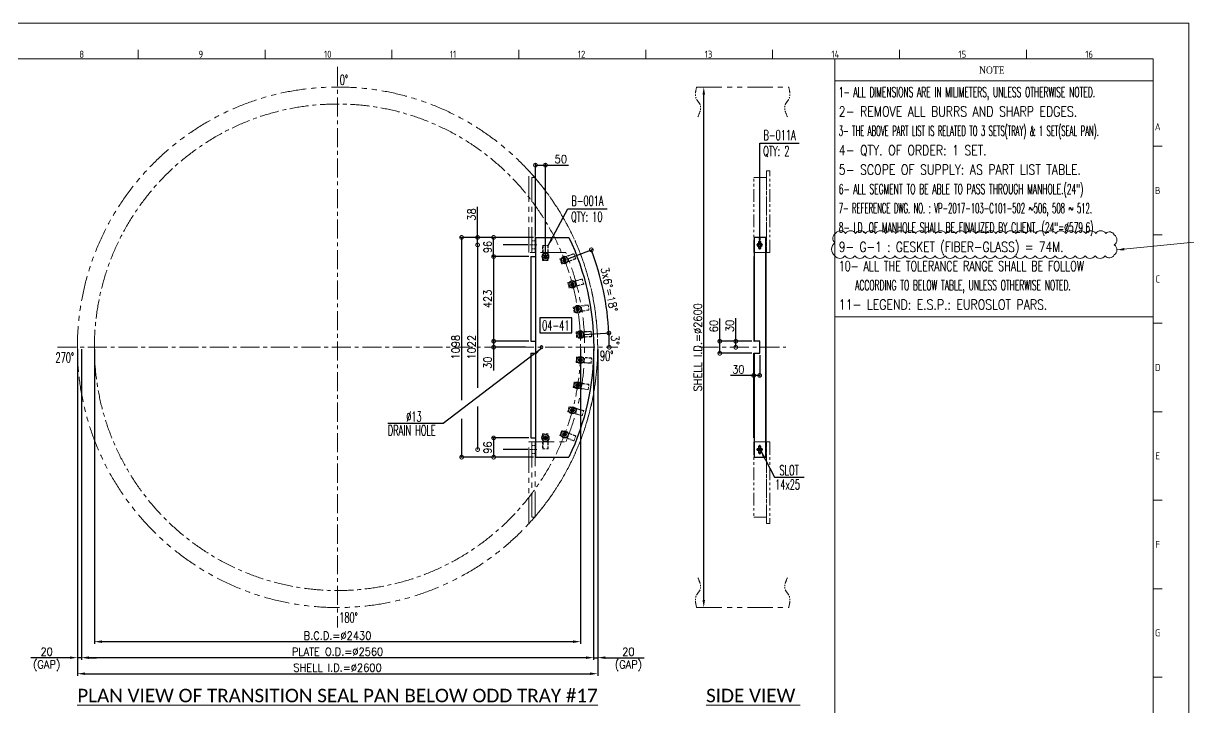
# Model space of a CAD drawing. Header units: inches. Extents: x -15980 to 45789, y -23276 to 2417.
# Drawn here: x 30358 to 36182, y -16337 to -12919 of the extents above; entities that cross this region are included whole.
import ezdxf
from ezdxf.enums import TextEntityAlignment as Align

# ---------------------------------------------------------------- set-up
doc = ezdxf.new("R2010")
doc.units = ezdxf.units.IN
doc.header["$MEASUREMENT"] = 0
for name, pattern in [('CENTER', [50.8, 31.75, -6.35, 6.35, -6.35]), ('CENTERX2', [101.6, 63.5, -12.7, 12.7, -12.7]), ('HIDDEN', [9.525, 6.35, -3.175]), ('HIDDENX2', [19.05, 12.7, -6.35]), ('PHANTOMX2', [127, 63.5, -12.7, 12.7, -12.7, 12.7, -12.7])]:
    doc.linetypes.add(name, pattern=pattern)
for name, color, linetype, lineweight in [('CADRE', 254, 'Continuous', 5), ('Center line', 181, 'CENTER', 5), ('CENTER LINES', 181, 'CENTERX2', 5), ('HATCH', 130, 'PHANTOMX2', 9), ('HIDDEN', 211, 'HIDDEN', 5), ('HIDDEN LINES', 211, 'HIDDENX2', 5), ('Plot Plan', 9, 'Continuous', 0), ('TEXT', 2, 'Continuous', 13)]:
    doc.layers.add(name, color=color, linetype=linetype, lineweight=lineweight)
doc.layers.add('dim', color=82, linetype='Continuous')
doc.styles.add('ARIAL BLACK', font='GARABD.TTF')
doc.styles.add('ISO Proportional', font='isocp.shx')
doc.styles.add('ROMANS', font='ROMANS.shx', dxfattribs={"width": 0.9, "bigfont": '@extfont2.shx'})
doc.styles.add('style4', font='calibri.ttf')
doc.dimstyles.new('1X25', dxfattribs={"dimscale": 25, "dimtxt": 1.6, "dimasz": 1.5, "dimexe": 0.4, "dimexo": 0.4, "dimgap": 0.4, "dimtad": 1, "dimdsep": 46, "dimtxsty": 'ROMANS', "dimcen": 0, "dimclrd": 256, "dimclre": 256, "dimclrt": 2, "dimadec": 0, "dimazin": 0, "dimtfac": 1, "dimtmove": 0, "dimatfit": 3, "dimfxl": 0.7, "dimlwd": -1, "dimlwe": -1, "dimarcsym": 1})

# ---------------------------------------------------------------- blocks, each defined once
blk = doc.blocks.new('A$Cc406b065')
at = {"ltscale": 2}
blk.add_lwpolyline([(2256, 2180.9, -0.39049), (2256, 419.1), (2256, 827), (2440.8, 827, 0.199088), (2440.8, 1773), (2256, 1773)], format="xyb", close=True, dxfattribs=at)
for points in [[(2287, 2148), (2287, 1773), (2271, 1773), (2271, 2148)], [(2287, 452), (2287, 827), (2271, 827), (2271, 452)]]:
    blk.add_lwpolyline(points, close=True, dxfattribs=at)
at = {"layer": 'Center line', "ltscale": 0.5}
for p, q in [((2261.3, 1811), (2296.7, 1811)), ((2261.3, 789), (2296.7, 789))]:
    blk.add_line(p, q, dxfattribs=at)
at = {"layer": 'HIDDEN'}
for p, q in [((2271, 1831), (2287, 1831)), ((2271, 1791), (2287, 1791)), ((2271, 809), (2287, 809)), ((2271, 769), (2287, 769))]:
    blk.add_line(p, q, dxfattribs=at)
blk = doc.blocks.new('A$C499f6f87')
for p, q in [((291, 1829), (123.7, 1829)), ((291, 1829), (291, 731)), ((314, 1733), (291, 1733)), ((314, 1733), (314, 1310)), ((314, 1310), (291, 1310)), ((314, 1250), (291, 1250)), ((314, 1250), (314, 827)), ((314, 827), (291, 827)), ((291, 731), (123.7, 731))]:
    blk.add_line(p, q)
for centre, radius in [((145.7, 1715.4), 5.5), ((241, 1733), 5.5), ((106.4, 1594.5), 5.5), ((80, 1470.1), 5.5), ((66.7, 1343.6), 5.5), ((261, 1280), 6.5), ((66.7, 1216.4), 5.5), ((80, 1089.9), 5.5), ((106.4, 965.5), 5.5), ((145.7, 844.6), 5.5), ((241, 827), 5.5)]:
    blk.add_circle(centre, radius)
blk.add_arc((1280, 1280), 1280, 154.60183, 205.39817)
at = {"layer": 'Center line', "ltscale": 0.2}
for p, q in [((295.4, 1791), (284.6, 1791)), ((295.4, 769), (284.6, 769))]:
    blk.add_line(p, q, dxfattribs=at)
at = {"layer": 'HIDDEN', "ltscale": 5}
for p, q in [((289, 1829), (289, 731)), ((291, 1798), (289, 1798)), ((291, 1784), (289, 1784)), ((291, 776), (289, 776)), ((291, 762), (289, 762))]:
    blk.add_line(p, q, dxfattribs=at)
blk = doc.blocks.new('A$C9178737d')
at = {"color": 2, "transparency": 33554559}
blk.add_lwpolyline([(25.5, 15.4), (17.5, 10.8), (9.5, 15.4), (9.5, 24.6), (17.5, 29.2), (25.5, 24.6)], close=True, dxfattribs=at)
at = {"transparency": 33554559}
blk.add_circle((17.5, 20), 17.5, dxfattribs=at)
at = {"color": 2, "transparency": 33554559}
for radius in [7.3, 4.19]:
    blk.add_circle((17.5, 20), radius, dxfattribs=at)
at = {"layer": 'CENTER LINES', "linetype": 'CENTER', "ltscale": 0.2, "transparency": 33554559}
for p, q in [((9.4, 20), (25.6, 20)), ((17.5, 28.1), (17.5, 11.9))]:
    blk.add_line(p, q, dxfattribs=at)
at = {"layer": 'HATCH', "transparency": 33554559}
blk.add_arc((17.5, 20), 5, 70, 340, dxfattribs=at)
at = {"layer": 'HIDDEN', "linetype": 'HIDDEN', "ltscale": 2, "transparency": 33554559}
for p, q in [((31.5, 75), (3.5, 75)), ((3.5, 75), (3.5, 0)), ((5.5, 75), (5.5, 0)), ((29.5, 75), (29.5, 0)), ((31.5, 0), (31.5, 75)), ((3.5, 0), (31.5, 0))]:
    blk.add_line(p, q, dxfattribs=at)
at = {"layer": 'HIDDEN LINES', "linetype": 'HIDDEN', "ltscale": 0.5, "transparency": 33554559}
blk.add_circle((17.5, 20), 5.25, dxfattribs=at)
blk = doc.blocks.new('*D840')
at = {"layer": 'Defpoints', "color": 0, "transparency": 16777216}
for p in [(30628.6, -14537.1), (33228.6, -14537.1), (33228.6, -16167.6)]:
    blk.add_point(p, dxfattribs=at)
at = {"layer": 'dim', "transparency": 16777216}
for p, q in [((30628.6, -14547.1), (30628.6, -16177.6)), ((33228.6, -14547.1), (33228.6, -16177.6)), ((30666.1, -16167.6), (33191.1, -16167.6))]:
    blk.add_line(p, q, dxfattribs=at)
for points in [[(30666.1, -16161.3), (30666.1, -16173.8), (30628.6, -16167.6)], [(33191.1, -16161.3), (33191.1, -16173.8), (33228.6, -16167.6)]]:
    blk.add_solid(points, dxfattribs=at)
at = {"layer": 'dim', "color": 2, "transparency": 16777216, "insert": (31928.6, -16137.6), "char_height": 40, "attachment_point": 5, "style": 'ROMANS'}
blk.add_mtext('SHELL I.D.=%%C2600', dxfattribs=at)
blk = doc.blocks.new('*D768')
at = {"layer": 'Defpoints', "color": 0, "transparency": 16777216}
for p in [(30648.6, -14537.1), (33208.6, -14537.1), (30648.6, -16087.6)]:
    blk.add_point(p, dxfattribs=at)
at = {"layer": 'dim', "transparency": 16777216}
for p, q in [((30648.6, -14547.1), (30648.6, -16097.6)), ((33208.6, -14547.1), (33208.6, -16097.6)), ((33171.1, -16087.6), (30686.1, -16087.6))]:
    blk.add_line(p, q, dxfattribs=at)
for points in [[(30686.1, -16081.3), (30686.1, -16093.8), (30648.6, -16087.6)], [(33171.1, -16081.3), (33171.1, -16093.8), (33208.6, -16087.6)]]:
    blk.add_solid(points, dxfattribs=at)
at = {"layer": 'dim', "color": 2, "transparency": 16777216, "insert": (31928.6, -16057.6), "char_height": 40, "attachment_point": 5, "style": 'ROMANS'}
blk.add_mtext('PLATE O.D.=%%C2560', dxfattribs=at)
blk = doc.blocks.new('*D769')
at = {"layer": 'Defpoints', "color": 0, "transparency": 16777216}
for p in [(33208.6, -14537.1), (33228.6, -14537.1), (33228.6, -16087.6)]:
    blk.add_point(p, dxfattribs=at)
at = {"layer": 'dim', "transparency": 16777216}
for p, q in [((33208.6, -14547.1), (33208.6, -16097.6)), ((33228.6, -14547.1), (33228.6, -16097.6)), ((33171.1, -16087.6), (33133.6, -16087.6)), ((33208.6, -16087.6), (33228.6, -16087.6)), ((33266.1, -16087.6), (33460.8, -16087.6))]:
    blk.add_line(p, q, dxfattribs=at)
for points in [[(33171.1, -16081.3), (33171.1, -16093.8), (33208.6, -16087.6)], [(33266.1, -16081.3), (33266.1, -16093.8), (33228.6, -16087.6)]]:
    blk.add_solid(points, dxfattribs=at)
at = {"layer": 'dim', "color": 2, "transparency": 16777216, "char_height": 40, "attachment_point": 5, "style": 'ROMANS'}
for s, insert in [('20', (33382.2, -16057.6)), ('(GAP)', (33382.2, -16128.1))]:
    blk.add_mtext(s, dxfattribs=dict(at, insert=insert))
blk = doc.blocks.new('*D841')
at = {"layer": 'Defpoints', "color": 0, "transparency": 16777216}
for p in [(30713.6, -14537.1), (33143.6, -14537.1), (30713.6, -16007.6)]:
    blk.add_point(p, dxfattribs=at)
at = {"layer": 'dim', "transparency": 16777216}
for p, q in [((30713.6, -14547.1), (30713.6, -16017.6)), ((33143.6, -14547.1), (33143.6, -16017.6)), ((33106.1, -16007.6), (30751.1, -16007.6))]:
    blk.add_line(p, q, dxfattribs=at)
for points in [[(30751.1, -16001.3), (30751.1, -16013.8), (30713.6, -16007.6)], [(33106.1, -16001.3), (33106.1, -16013.8), (33143.6, -16007.6)]]:
    blk.add_solid(points, dxfattribs=at)
at = {"layer": 'dim', "color": 2, "transparency": 16777216, "insert": (31928.6, -15977.6), "char_height": 40, "attachment_point": 5, "style": 'ROMANS'}
blk.add_mtext('B.C.D.=%%C2430', dxfattribs=at)
blk = doc.blocks.new('*D770')
at = {"layer": 'Defpoints', "color": 0, "transparency": 16777216}
for p in [(30628.6, -14537.1), (30648.6, -14537.1), (30628.6, -16087.6)]:
    blk.add_point(p, dxfattribs=at)
at = {"layer": 'dim', "transparency": 16777216}
for p, q in [((30628.6, -14547.1), (30628.6, -16097.6)), ((30648.6, -14547.1), (30648.6, -16097.6)), ((30591.1, -16087.6), (30396.5, -16087.6)), ((30648.6, -16087.6), (30628.6, -16087.6)), ((30686.1, -16087.6), (30723.6, -16087.6))]:
    blk.add_line(p, q, dxfattribs=at)
for points in [[(30591.1, -16081.3), (30591.1, -16093.8), (30628.6, -16087.6)], [(30686.1, -16081.3), (30686.1, -16093.8), (30648.6, -16087.6)]]:
    blk.add_solid(points, dxfattribs=at)
at = {"layer": 'dim', "color": 2, "transparency": 16777216, "char_height": 40, "attachment_point": 5, "style": 'ROMANS'}
for s, insert in [('20', (30475.1, -16057.6)), ('(GAP)', (30475.1, -16128.1))]:
    blk.add_mtext(s, dxfattribs=dict(at, insert=insert))
blk = doc.blocks.new('_DotSmall')
at = {"color": 0, "linetype": 'ByBlock', "const_width": 0.5}
blk.add_lwpolyline([(-0.0625, 0, 1), (0.0625, 0, 1)], format="xyb", close=True, dxfattribs=at)
blk = doc.blocks.new('*D842')
at = {"layer": 'Defpoints', "color": 0, "transparency": 16777216}
for p in [(32917.6, -13988.1), (32548.8, -15086.1), (32917.6, -15086.1)]:
    blk.add_point(p, dxfattribs=at)
at = {"layer": 'dim', "transparency": 16777216}
for p, q in [((32907.6, -13988.1), (32538.8, -13988.1)), ((32548.8, -13988.1), (32548.8, -14800.5)), ((32548.8, -14894.2), (32548.8, -15086.1)), ((32907.6, -15086.1), (32538.8, -15086.1))]:
    blk.add_line(p, q, dxfattribs=at)
at = {"layer": 'dim', "transparency": 16777216, "xscale": 37.5, "yscale": 37.5, "zscale": 37.5}
for p, rotation in [((32548.8, -13988.1), 90), ((32548.8, -15086.1), 270)]:
    blk.add_blockref('_DotSmall', p, dxfattribs=dict(at, rotation=rotation))
at = {"layer": 'dim', "color": 2, "transparency": 16777216, "insert": (32518.8, -14537.1), "char_height": 40, "attachment_point": 5, "rotation": 90, "style": 'ROMANS'}
blk.add_mtext('1098', dxfattribs=at)
blk = doc.blocks.new('*D771')
at = {"layer": 'Defpoints', "color": 0, "transparency": 16777216}
for p in [(32708.8, -14537.1), (32878.1, -14537.1), (32894.6, -14507.1)]:
    blk.add_point(p, dxfattribs=at)
at = {"layer": 'dim', "transparency": 16777216}
for p, q in [((32884.6, -14507.1), (32698.8, -14507.1)), ((32868.1, -14537.1), (32698.8, -14537.1)), ((32708.8, -14507.1), (32708.8, -14537.1)), ((32708.8, -14537.1), (32708.8, -14652.9))]:
    blk.add_line(p, q, dxfattribs=at)
at = {"layer": 'dim', "transparency": 16777216, "xscale": 37.5, "yscale": 37.5, "zscale": 37.5}
for p, rotation in [((32708.8, -14507.1), 90), ((32708.8, -14537.1), 270)]:
    blk.add_blockref('_DotSmall', p, dxfattribs=dict(at, rotation=rotation))
at = {"layer": 'dim', "color": 2, "transparency": 16777216, "insert": (32678.8, -14613.8), "char_height": 40, "attachment_point": 5, "rotation": 90, "style": 'ROMANS'}
blk.add_mtext('30', dxfattribs=at)
blk = doc.blocks.new('*D772')
at = {"layer": 'Defpoints', "color": 0, "transparency": 16777216}
for p in [(32894.6, -14084.1), (32708.8, -14507.1), (32894.6, -14507.1)]:
    blk.add_point(p, dxfattribs=at)
at = {"layer": 'dim', "transparency": 16777216}
for p, q in [((32884.6, -14084.1), (32698.8, -14084.1)), ((32708.8, -14084.1), (32708.8, -14507.1)), ((32884.6, -14507.1), (32698.8, -14507.1))]:
    blk.add_line(p, q, dxfattribs=at)
at = {"layer": 'dim', "transparency": 16777216, "xscale": 37.5, "yscale": 37.5, "zscale": 37.5}
for p, rotation in [((32708.8, -14084.1), 90), ((32708.8, -14507.1), 270)]:
    blk.add_blockref('_DotSmall', p, dxfattribs=dict(at, rotation=rotation))
at = {"layer": 'dim', "color": 2, "transparency": 16777216, "insert": (32678.8, -14295.6), "char_height": 40, "attachment_point": 5, "rotation": 90, "style": 'ROMANS'}
blk.add_mtext('423', dxfattribs=at)
blk = doc.blocks.new('*D843')
at = {"layer": 'Defpoints', "color": 0, "transparency": 16777216}
for p in [(32708.8, -13988.1), (32917.6, -13988.1), (32894.6, -14084.1)]:
    blk.add_point(p, dxfattribs=at)
at = {"layer": 'dim', "transparency": 16777216}
for p, q in [((32907.6, -13988.1), (32698.8, -13988.1)), ((32708.8, -14084.1), (32708.8, -13988.1)), ((32884.6, -14084.1), (32698.8, -14084.1))]:
    blk.add_line(p, q, dxfattribs=at)
at = {"layer": 'dim', "transparency": 16777216, "xscale": 37.5, "yscale": 37.5, "zscale": 37.5}
for p, rotation in [((32708.8, -13988.1), 90), ((32708.8, -14084.1), 270)]:
    blk.add_blockref('_DotSmall', p, dxfattribs=dict(at, rotation=rotation))
at = {"layer": 'dim', "color": 2, "transparency": 16777216, "insert": (32678.8, -14036.1), "char_height": 40, "attachment_point": 5, "rotation": 90, "style": 'ROMANS'}
blk.add_mtext('96', dxfattribs=at)
blk = doc.blocks.new('*D844')
at = {"layer": 'Defpoints', "color": 0, "transparency": 16777216}
for p in [(32628.8, -13988.1), (32890, -14026.1), (32917.6, -13988.1)]:
    blk.add_point(p, dxfattribs=at)
at = {"layer": 'dim', "transparency": 16777216}
for p, q in [((32628.8, -13988.1), (32628.8, -13834.8)), ((32662, -13988.1), (32618.8, -13988.1)), ((32628.8, -14026.1), (32628.8, -13988.1)), ((32907.6, -13988.1), (32755.7, -13988.1)), ((32880, -14026.1), (32755.7, -14026.1))]:
    blk.add_line(p, q, dxfattribs=at)
at = {"layer": 'dim', "transparency": 16777216, "xscale": 37.5, "yscale": 37.5, "zscale": 37.5}
for p, rotation in [((32628.8, -13988.1), 90), ((32628.8, -14026.1), 270)]:
    blk.add_blockref('_DotSmall', p, dxfattribs=dict(at, rotation=rotation))
at = {"layer": 'dim', "color": 2, "transparency": 16777216, "insert": (32598.8, -13874), "char_height": 40, "attachment_point": 5, "rotation": 90, "style": 'ROMANS'}
blk.add_mtext('38', dxfattribs=at)
blk = doc.blocks.new('*D845')
at = {"layer": 'Defpoints', "color": 0, "transparency": 16777216}
for p in [(32894.6, -14990.1), (32708.8, -15086.1), (32917.6, -15086.1)]:
    blk.add_point(p, dxfattribs=at)
at = {"layer": 'dim', "transparency": 16777216}
for p, q in [((32884.6, -14990.1), (32698.8, -14990.1)), ((32708.8, -14990.1), (32708.8, -15086.1)), ((32907.6, -15086.1), (32698.8, -15086.1))]:
    blk.add_line(p, q, dxfattribs=at)
at = {"layer": 'dim', "transparency": 16777216, "xscale": 37.5, "yscale": 37.5, "zscale": 37.5}
for p, rotation in [((32708.8, -14990.1), 90), ((32708.8, -15086.1), 270)]:
    blk.add_blockref('_DotSmall', p, dxfattribs=dict(at, rotation=rotation))
at = {"layer": 'dim', "color": 2, "transparency": 16777216, "insert": (32678.8, -15038.1), "char_height": 40, "attachment_point": 5, "rotation": 90, "style": 'ROMANS'}
blk.add_mtext('96', dxfattribs=at)
blk = doc.blocks.new('*D846')
at = {"layer": 'Defpoints', "color": 0, "transparency": 16777216}
for p in [(32890, -14026.1), (32628.8, -15048.1), (32890, -15048.1)]:
    blk.add_point(p, dxfattribs=at)
at = {"layer": 'dim', "transparency": 16777216}
for p, q in [((32628.8, -14026.1), (32628.8, -14739.6)), ((32880, -14026.1), (32755.7, -14026.1)), ((32628.8, -14833.4), (32628.8, -15048.1)), ((32880, -15048.1), (32755.7, -15048.1))]:
    blk.add_line(p, q, dxfattribs=at)
at = {"layer": 'dim', "transparency": 16777216, "xscale": 37.5, "yscale": 37.5, "zscale": 37.5}
for p, rotation in [((32628.8, -14026.1), 90), ((32628.8, -15048.1), 270)]:
    blk.add_blockref('_DotSmall', p, dxfattribs=dict(at, rotation=rotation))
at = {"layer": 'dim', "color": 2, "transparency": 16777216, "insert": (32598.8, -14537.1), "char_height": 40, "attachment_point": 5, "rotation": 90, "style": 'ROMANS'}
blk.add_mtext('1022', dxfattribs=at)
blk = doc.blocks.new('*D773')
at = {"layer": 'Defpoints', "color": 0, "transparency": 16777216}
for p in [(32917.6, -13627.4), (32917.6, -13988.1), (32967.6, -14084.1)]:
    blk.add_point(p, dxfattribs=at)
at = {"layer": 'dim', "transparency": 16777216}
for p, q in [((32917.6, -13978.1), (32917.6, -13617.4)), ((32917.6, -13627.4), (32967.6, -13627.4)), ((32967.6, -14074.1), (32967.6, -13617.4)), ((32967.6, -13627.4), (33083.4, -13627.4))]:
    blk.add_line(p, q, dxfattribs=at)
at = {"layer": 'dim', "transparency": 16777216, "xscale": 37.5, "yscale": 37.5, "zscale": 37.5, "rotation": 180}
blk.add_blockref('_DotSmall', (32917.6, -13627.4), dxfattribs=at)
at = {"layer": 'dim', "transparency": 16777216, "xscale": 37.5, "yscale": 37.5, "zscale": 37.5}
blk.add_blockref('_DotSmall', (32967.6, -13627.4), dxfattribs=at)
at = {"layer": 'dim', "color": 2, "transparency": 16777216, "insert": (33044.3, -13597.4), "char_height": 40, "attachment_point": 5, "style": 'ROMANS'}
blk.add_mtext('50', dxfattribs=at)
blk = doc.blocks.new('*D774')
at = {"layer": 'Defpoints', "color": 0, "transparency": 16777216}
for p in [(33133.9, -14474), (33150.1, -14473.1), (30528.6, -14537.1), (33286.3, -14513.4), (33328.6, -14537.1)]:
    blk.add_point(p, dxfattribs=at)
at = {"layer": 'dim', "transparency": 16777216}
blk.add_line((33160, -14472.6), (33294.7, -14465.5), dxfattribs=at)
blk.add_arc((31928.6, -14537.1), 1357.9, 0, 3, dxfattribs=at)
at = {"layer": 'dim', "transparency": 16777216, "xscale": 37.5, "yscale": 37.5, "zscale": 37.5}
for p, rotation in [((33284.7, -14466.1), 93.00000000021717), ((33286.5, -14537.1), 270.0000000000001)]:
    blk.add_blockref('_DotSmall', p, dxfattribs=dict(at, rotation=rotation))
at = {"layer": 'dim', "color": 2, "transparency": 16777216, "insert": (33316.1, -14500.8), "char_height": 40, "attachment_point": 5, "rotation": 271.5, "style": 'ROMANS'}
blk.add_mtext('3°', dxfattribs=at)
blk = doc.blocks.new('*D775')
at = {"layer": 'Defpoints', "color": 0, "transparency": 16777216}
for p in [(33055.4, -14104.6), (33070.5, -14098.8), (33270.2, -14324.6), (33133.9, -14474), (33150.1, -14473.1)]:
    blk.add_point(p, dxfattribs=at)
at = {"layer": 'dim', "transparency": 16777216}
for p, q in [((33079.8, -14095.2), (33206, -14046.8)), ((33160, -14472.6), (33295, -14465.5))]:
    blk.add_line(p, q, dxfattribs=at)
blk.add_arc((31928.6, -14537.1), 1358.3, 3, 21, dxfattribs=at)
at = {"layer": 'dim', "transparency": 16777216, "xscale": 37.5, "yscale": 37.5, "zscale": 37.5}
for p, rotation in [((33196.7, -14050.4), 111.0000000002171), ((33285, -14466), 273.0000000002229)]:
    blk.add_blockref('_DotSmall', p, dxfattribs=dict(at, rotation=rotation))
at = {"layer": 'dim', "color": 2, "transparency": 16777216, "insert": (33286.6, -14248.5), "char_height": 40, "attachment_point": 5, "rotation": 282, "style": 'ROMANS'}
blk.add_mtext('3x6%%D=18°', dxfattribs=at)
blk = doc.blocks.new('*D853')
at = {"layer": 'Defpoints', "color": 0, "transparency": 16777216}
for p in [(33758.8, -13237.1), (33758.8, -13237.1), (33758.8, -15837.1)]:
    blk.add_point(p, dxfattribs=at)
at = {"layer": 'dim', "transparency": 16777216}
blk.add_line((33758.8, -15799.6), (33758.8, -13274.6), dxfattribs=at)
for points in [[(33752.5, -13274.6), (33765, -13274.6), (33758.8, -13237.1)], [(33752.5, -15799.6), (33765, -15799.6), (33758.8, -15837.1)]]:
    blk.add_solid(points, dxfattribs=at)
at = {"layer": 'dim', "color": 2, "transparency": 16777216, "insert": (33728.8, -14537.1), "char_height": 40, "attachment_point": 5, "rotation": 90, "style": 'ROMANS'}
blk.add_mtext('SHELL I.D.=%%C2600', dxfattribs=at)
blk = doc.blocks.new('A$C5ae93739')
blk.add_lwpolyline([(38.4, 0), (9.4, 0, -1), (9.4, 11), (38.4, 11, -1)], format="xyb", close=True)
at = {"layer": 'Center line', "ltscale": 0.2}
for p, q in [((0, 5.5), (47.8, 5.5)), ((9.4, 0), (9.4, 11)), ((38.4, 11), (38.4, 0))]:
    blk.add_line(p, q, dxfattribs=at)
blk = doc.blocks.new('A$C752325e9')
for points in [[(0, 407.9), (16, 407.9), (16, 0), (0, 0)], [(16, 0), (80, 0), (80, 375), (16, 375)]]:
    blk.add_lwpolyline(points, close=True)
at = {"xscale": -1, "rotation": 90}
blk.add_blockref('A$C5ae93739', (55.5, 61.9), dxfattribs=at)
blk = doc.blocks.new('A$Cfff46ca6')
blk.add_blockref('A$C752325e9', (0, 1353.9))
at = {"xscale": -1, "rotation": 180}
blk.add_blockref('A$C752325e9', (0, 407.9), dxfattribs=at)
blk = doc.blocks.new('A$C25e64056')
blk.add_lwpolyline([(11.6, 0, -1), (11.6, 14), (22.6, 14, -1), (22.6, 0)], format="xyb", close=True)
at = {"layer": 'Center line', "ltscale": 0.2}
for p, q in [((1.5, 7), (32.6, 7)), ((11.6, 0), (11.6, 14)), ((22.6, 14), (22.6, 0))]:
    blk.add_line(p, q, dxfattribs=at)
blk = doc.blocks.new('A$C394fa26a')
for p, q in [((32, 579), (62, 579)), ((32, 519), (32, 579)), ((62, 519), (32, 519))]:
    blk.add_line(p, q)
for points in [[(0, 1098), (2, 1098), (2, 0), (0, 0)], [(60, 1002), (62, 1002), (62, 579), (60, 579)], [(60, 96), (62, 96), (62, 519), (60, 519)]]:
    blk.add_lwpolyline(points, close=True)
blk.add_lwpolyline([(60, 519), (60, 0), (2, 0), (2, 1098), (60, 1098), (60, 579)])
at = {"rotation": 179.9999999999999}
blk.add_blockref('A$C25e64056', (49.1, 1067), dxfattribs=at)
at = {"xscale": -1}
blk.add_blockref('A$C25e64056', (49.1, 31), dxfattribs=at)
blk = doc.blocks.new('A$C8bf690b0')
blk.add_blockref('A$C394fa26a', (18, 331.9))
at = {"layer": 'HATCH', "ltscale": 2}
blk.add_blockref('A$Cfff46ca6', (0, 0), dxfattribs=at)
blk = doc.blocks.new('*D858')
at = {"layer": 'Defpoints', "color": 0, "transparency": 16777216}
for p in [(34008.3, -14507.1), (33838.8, -14567.1), (34008.3, -14567.1)]:
    blk.add_point(p, dxfattribs=at)
at = {"layer": 'dim', "transparency": 16777216}
for p, q in [((33838.8, -14507.1), (33838.8, -14393)), ((33998.3, -14507.1), (33828.8, -14507.1)), ((33838.8, -14567.1), (33838.8, -14507.1)), ((33998.3, -14567.1), (33828.8, -14567.1))]:
    blk.add_line(p, q, dxfattribs=at)
at = {"layer": 'dim', "transparency": 16777216, "xscale": 37.5, "yscale": 37.5, "zscale": 37.5}
for p, rotation in [((33838.8, -14507.1), 90), ((33838.8, -14567.1), 270)]:
    blk.add_blockref('_DotSmall', p, dxfattribs=dict(at, rotation=rotation))
at = {"layer": 'dim', "color": 2, "transparency": 16777216, "insert": (33808.8, -14431.3), "char_height": 40, "attachment_point": 5, "rotation": 90, "style": 'ROMANS'}
blk.add_mtext('60', dxfattribs=at)
blk = doc.blocks.new('*D859')
at = {"layer": 'Defpoints', "color": 0, "transparency": 16777216}
for p in [(33918.8, -14507.1), (33929.5, -14537.1), (34008.3, -14507.1)]:
    blk.add_point(p, dxfattribs=at)
at = {"layer": 'dim', "transparency": 16777216}
for p, q in [((33918.8, -14507.1), (33918.8, -14391.3)), ((33998.3, -14507.1), (33908.8, -14507.1)), ((33919.5, -14537.1), (33908.8, -14537.1)), ((33918.8, -14537.1), (33918.8, -14507.1))]:
    blk.add_line(p, q, dxfattribs=at)
at = {"layer": 'dim', "transparency": 16777216, "xscale": 37.5, "yscale": 37.5, "zscale": 37.5}
for p, rotation in [((33918.8, -14507.1), 90), ((33918.8, -14537.1), 270)]:
    blk.add_blockref('_DotSmall', p, dxfattribs=dict(at, rotation=rotation))
at = {"layer": 'dim', "color": 2, "transparency": 16777216, "insert": (33888.8, -14430.5), "char_height": 40, "attachment_point": 5, "rotation": 90, "style": 'ROMANS'}
blk.add_mtext('30', dxfattribs=at)
blk = doc.blocks.new('*D860')
at = {"layer": 'Defpoints', "color": 0, "transparency": 16777216}
for p in [(34008.3, -14616.1), (34038.3, -14567.1), (34008.3, -14677.7)]:
    blk.add_point(p, dxfattribs=at)
at = {"layer": 'dim', "transparency": 16777216}
for p, q in [((34038.3, -14577.1), (34038.3, -14687.7)), ((34008.3, -14626.1), (34008.3, -14687.7)), ((34008.3, -14677.7), (33892.5, -14677.7)), ((34038.3, -14677.7), (34008.3, -14677.7))]:
    blk.add_line(p, q, dxfattribs=at)
at = {"layer": 'dim', "transparency": 16777216, "xscale": 37.5, "yscale": 37.5, "zscale": 37.5, "rotation": 180}
blk.add_blockref('_DotSmall', (34008.3, -14677.7), dxfattribs=at)
at = {"layer": 'dim', "transparency": 16777216, "xscale": 37.5, "yscale": 37.5, "zscale": 37.5}
blk.add_blockref('_DotSmall', (34038.3, -14677.7), dxfattribs=at)
at = {"layer": 'dim', "color": 2, "transparency": 16777216, "insert": (33931.6, -14647.7), "char_height": 40, "attachment_point": 5, "style": 'ROMANS'}
blk.add_mtext('30', dxfattribs=at)
blk = doc.blocks.new('A$Ceb6babff')
at = {"layer": 'CADRE', "color": 2}
for p, q in [((5250, 7291.7), (5250, 7247.5)), ((5884.2, 7291.7), (5884.2, 7247.5)), ((6518.3, 7291.7), (6518.3, 7247.5)), ((7152.5, 7291.7), (7152.5, 7247.5)), ((7786.6, 7291.7), (7786.6, 7247.5)), ((8420.8, 7291.7), (8420.8, 7247.5)), ((9054.9, 7291.7), (9054.9, 7247.5)), ((9689.1, 7291.7), (9689.1, 7247.5)), ((10323.2, 6810), (10367.4, 6810)), ((10323.2, 6368.1), (10367.4, 6368.1)), ((10323.2, 5926.1), (10367.4, 5926.1)), ((10323.2, 5484.2), (10367.4, 5484.2)), ((10323.2, 5042.3), (10367.4, 5042.3)), ((10323.2, 4600.4), (10367.4, 4600.4)), ((10323.2, 4158.5), (10367.4, 4158.5))]:
    blk.add_line(p, q, dxfattribs=at)
at = {"layer": 'CADRE', "color": 3}
blk.add_line((8732.3, 7247.5), (8732.3, 176.8), dxfattribs=at)
at = {"layer": 'CADRE', "color": 8}
blk.add_lwpolyline([(0, 0), (10500, 0), (10500, 7424.2), (0, 7424.2)], close=True, dxfattribs=at)
at = {"layer": 'CADRE', "color": 4}
blk.add_lwpolyline([(176.8, 7247.5), (10323.2, 7247.5), (10323.2, 176.8), (176.8, 176.8)], close=True, dxfattribs=at)
at = {"layer": 'Plot Plan', "linetype": 'ByBlock'}
blk.add_lwpolyline([(10500, 0), (0, 0), (0, 7424.2), (10500, 7424.2)], close=True, dxfattribs=at)
at = {"layer": 'CADRE', "color": 2, "style": 'ISO Proportional'}
for s, height, p in [('8', 35.4, (4968, 7269.6)), ('9', 35.4, (5563.5, 7269.6)), ('10', 35.35, (6197.7, 7269.6)), ('11', 35.35, (6823.6, 7269.6)), ('12', 35.35, (7466, 7269.6)), ('13', 35.35, (8100.2, 7269.6)), ('14', 35.35, (8734.3, 7269.6)), ('15', 35.35, (9368.5, 7269.6)), ('16', 35.35, (10002.6, 7269.6)), ('A', 35.4, (10345.3, 6907.6)), ('B', 35.4, (10345.3, 6589)), ('C', 35.4, (10345.3, 6147.1)), ('D', 35.4, (10345.3, 5705.2)), ('E', 35.4, (10345.3, 5263.3)), ('F', 35.4, (10345.3, 4821.3)), ('G', 35.4, (10345.3, 4379.4))]:
    blk.add_text(s, height=height, dxfattribs=at).set_placement(p, align=Align.MIDDLE)

msp = doc.modelspace()

# ---------------------------------------------------------------- linework, layer by layer
at = {"layer": 'CADRE', "color": 2}
for p, q in [((34414.402, -13206.414), (36005.311, -13206.414)), ((34414.402, -14384.375), (36005.311, -14384.375))]:
    msp.add_line(p, q, dxfattribs=at)
at = {"layer": 'Center line', "ltscale": 3}
for p, q in [((31928.644, -13137.12), (31928.644, -15937.12)), ((30528.644, -14537.12), (33328.644, -14537.12)), ((33736.779, -14537.12), (34168.348, -14537.12))]:
    msp.add_line(p, q, dxfattribs=at)
msp.add_circle((31928.644, -14537.12), 1215, dxfattribs=at)
at = {"layer": 'dim'}
msp.add_lwpolyline([(32939.369, -14390.324), (32939.369, -14465.324), (33099.369, -14465.324), (33099.369, -14390.324)], close=True, dxfattribs=at)
at = {"layer": 'HATCH', "ltscale": 2}
for p, q in [((33722.677, -13237.12), (34183.588, -13237.12)), ((33722.677, -15837.12), (34183.588, -15837.12))]:
    msp.add_line(p, q, dxfattribs=at)
msp.add_circle((31928.644, -14537.12), 1300, dxfattribs=at)
at = {"layer": 'HATCH', "ltscale": 0.5}
for points in [[(33722.677, -13237.12), (33722.498, -13298.554), (33740.188, -13325.106), (33728.436, -13388.359)], [(34183.588, -13237.12), (34183.766, -13298.554), (34166.077, -13325.106), (34177.829, -13388.359)], [(33722.677, -15837.12), (33722.498, -15775.687), (33740.188, -15749.135), (33728.436, -15685.882)], [(34183.588, -15837.12), (34183.766, -15775.687), (34166.077, -15749.135), (34177.829, -15685.882)]]:
    msp.add_spline(points, degree=3, dxfattribs=at)
at = {"layer": 'TEXT', "color": 240, "true_color": 0xed1f24, "elevation": 0}
msp.add_lwpolyline([(34414.402, -14080.275, 0.52056705), (34464.402, -14080.275, 0.52056705), (34514.402, -14080.275, 0.52056705), (34564.402, -14080.275, 0.52056705), (34614.402, -14080.275, 0.52056705), (34664.402, -14080.275, 0.52056705), (34714.402, -14080.275, 0.52056705), (34764.402, -14080.275, 0.52056705), (34814.402, -14080.275, 0.52056705), (34864.402, -14080.275, 0.52056705), (34914.402, -14080.275, 0.52056705), (34964.402, -14080.275, 0.52056705), (35014.402, -14080.275, 0.52056705), (35064.402, -14080.275, 0.52056705), (35114.402, -14080.275, 0.52056705), (35164.402, -14080.275, 0.52056705), (35214.402, -14080.275, 0.52056705), (35264.402, -14080.275, 0.52056705), (35314.402, -14080.275, 0.52056705), (35364.402, -14080.275, 0.52056705), (35414.402, -14080.275, 0.52056705), (35464.402, -14080.275, 0.52056705), (35514.402, -14080.275, 0.52056705), (35564.402, -14080.275, 0.52056705), (35614.402, -14080.275, 0.52056705), (35664.402, -14080.275, 0.52056705), (35714.402, -14080.275, 0.52056705), (35764.402, -14080.275, 0.52056705), (35810.135, -14076.007, 0.52056705), (35810.135, -14026.007, 0.52056705), (35810.135, -13976.007, 0.52056705), (35767.712, -13968.43, 0.52056705), (35717.712, -13968.43, 0.52056705), (35667.712, -13968.43, 0.52056705), (35617.712, -13968.43, 0.52056705), (35567.712, -13968.43, 0.52056705), (35517.712, -13968.43, 0.52056705), (35467.712, -13968.43, 0.52056705), (35417.712, -13968.43, 0.52056705), (35367.712, -13968.43, 0.52056705), (35317.712, -13968.43, 0.52056705), (35267.712, -13968.43, 0.52056705), (35217.712, -13968.43, 0.52056705), (35167.712, -13968.43, 0.52056705), (35117.712, -13968.43, 0.52056705), (35067.712, -13968.43, 0.52056705), (35017.712, -13968.43, 0.52056705), (34967.712, -13968.43, 0.52056705), (34917.712, -13968.43, 0.52056705), (34867.712, -13968.43, 0.52056705), (34817.712, -13968.43, 0.52056705), (34767.712, -13968.43, 0.52056705), (34717.712, -13968.43, 0.52056705), (34667.712, -13968.43, 0.52056705), (34617.712, -13968.43, 0.52056705), (34567.712, -13968.43, 0.52056705), (34517.712, -13968.43, 0.52056705), (34467.712, -13968.43, 0.52056705), (34417.712, -13968.43, 0.52056705), (34414.402, -14015.12, 0.52056705)], format="xyb", close=True, dxfattribs=at)

# ---------------------------------------------------------------- block references
msp.add_blockref('A$Ceb6babff', (25682.079, -20343.245))
at = {"xscale": -1}
for name, p in [('A$C8bf690b0', (34088.28, -15418.065)), ('A$C499f6f87', (33208.644, -15817.12)), ('A$C9178737d', (32985.144, -14104.12))]:
    msp.add_blockref(name, p, dxfattribs=at)
for p, rotation in [((33050.544, -14125.208), 291.0000000001712), ((33087.455, -14244.735), 285.0000000001712), ((33111.669, -14367.466), 279.0000000001712), ((33122.922, -14492.055), 273.0000000001712)]:
    msp.add_blockref('A$C9178737d', p, dxfattribs=dict(at, rotation=rotation))
for p, rotation in [((33122.922, -14582.186), 266.9999999998334), ((33111.669, -14706.775), 260.9999999998335), ((33087.455, -14829.506), 254.9999999998335), ((33050.544, -14949.033), 248.9999999998336), ((32985.144, -14970.12), 180.0000000000024)]:
    msp.add_blockref('A$C9178737d', p, dxfattribs=dict(rotation=rotation))
at = {"layer": 'HATCH', "ltscale": 2}
msp.add_blockref('A$Cc406b065', (30628.644, -15837.12), dxfattribs=at)

# ---------------------------------------------------------------- texts
at = {"layer": 'CADRE', "color": 2, "style": 'ARIAL BLACK'}
msp.add_text('NOTE', height=36.0606, dxfattribs=at).set_placement((35198.334, -13152.654), align=Align.MIDDLE_CENTER)
at = {"layer": 'TEXT', "ltscale": 0.5, "style": 'ROMANS', "width": 0.6}
for s, p in [('0%%D', (31939.849, -13226.458)), ('B-011A', (34057.343, -13502.186)), ('QTY: 2', (34055.861, -13581.912)), ('B-001A', (33097.161, -13830.411)), ('QTY: 10', (33095.68, -13910.136)), ('90%%D', (33240.086, -14604.948)), ('270%%D', (30519.254, -14613.796)), ('%%C13', (32272.071, -14908.655)), ('DRAIN HOLE', (32180.222, -14977)), ('SLOT', (34137.071, -15176.109)), ('14x25', (34115.379, -15247.01)), ('180%%D', (31937.018, -15911.953))]:
    msp.add_text(s, height=50, dxfattribs=at).set_placement(p)
at = {"layer": 'TEXT', "style": 'ROMANS', "width": 0.55}
msp.add_text('1- ALL DIMENSIONS ARE IN MILIMETERS, UNLESS OTHERWISE NOTED.', height=50, dxfattribs=at).set_placement((34433.434, -13287.65, 0))
at = {"layer": 'TEXT', "style": 'ROMANS'}
for s, width, p in [('2- REMOVE ALL BURRS AND SHARP EDGES.', 0.8, (34433.434, -13359.449, 0)), ('5- SCOPE OF SUPPLY: AS PART LIST TABLE.', 0.8, (34433.434, -13649.847, 0)), ('6- ALL SEGMENT TO BE ABLE TO PASS THROUGH MANHOLE.(24")', 0.55, (34433.434, -13746.646, 0)), ('7- REFERENCE DWG. NO. : VP-2017-103-C101-502 ~506, 508 ~ 512.', 0.5, (34433.434, -13842.162, 0)), ('8- I.D. OF MANHOLE SHALL BE FINALIZED BY CLIENT. (24"=%%C579.6)', 0.55, (34433.434, -13938.961, 0)), ('10- ALL THE TOLERANCE RANGE SHALL BE FOLLOW', 0.7, (34433.434, -14131.391, 0)), ('    ACCORDING TO BELOW TABLE, UNLESS OTHERWISE NOTED.', 0.55, (34433.434, -14226.906, 0)), ('11- LEGEND: E.S.P.: EUROSLOT PARS.', 0.8, (34433.434, -14323.706, 0))]:
    msp.add_text(s, height=50, dxfattribs=dict(at, width=width)).set_placement(p, align=Align.MIDDLE_LEFT)
at = {"layer": 'TEXT', "color": 240, "true_color": 0xed1f24, "style": 'ROMANS'}
for s, width, p in [('3- THE ABOVE PART LIST IS RELATED TO 3 SETS(TRAY) & 1 SET(SEAL PAN).', 0.5, (34433.434, -13456.248, 0)), ('4- QTY. OF ORDER: 1 SET.', 0.8, (34433.434, -13553.047, 0)), ('9- G-1 : GESKET (FIBER-GLASS) = 74M.', 0.78, (34433.434, -14035.76, 0))]:
    msp.add_text(s, height=50, dxfattribs=dict(at, width=width)).set_placement(p, align=Align.MIDDLE_LEFT)
at = {"layer": 'TEXT', "ltscale": 0.5, "style": 'ROMANS', "width": 0.6}
msp.add_text('04-41', height=50, rotation=0.0000555, dxfattribs=at).set_placement((33019.369, -14427.824), align=Align.MIDDLE_CENTER)
at = {"layer": 'TEXT', "style": 'style4'}
for s, p in [('%%UPLAN VIEW OF TRANSITION SEAL PAN BELOW ODD TRAY #17', (31928.644, -16276.669)), ('%%USIDE VIEW ', (34005.198, -16276.669))]:
    msp.add_text(s, height=67.5, dxfattribs=at).set_placement(p, align=Align.MIDDLE_CENTER)

# ---------------------------------------------------------------- dimensions: what is measured, and where the dimension line sits
at = {"layer": 'dim'}
for base, p1, p2, angle, text, picture, middle in [((33758.757, -13237.12), (33758.757, -15837.12), (33758.757, -13237.12), 90, 'SHELL I.D.=%%C<>', '*D853', (33758.757, -14537.12)), ((30628.644, -16087.587), (30648.644, -14537.12), (30628.644, -14537.12), 180, '<>\\X(GAP)', '*D770', (30475.073, -16087.587))]:
    dim = msp.add_linear_dim(base=base, p1=p1, p2=p2, angle=angle, text=text, dimstyle='1X25', override={"dimtmove": 0}, dxfattribs=at)
    dim.commit()
    dim.dimension.update_dxf_attribs({"geometry": picture, "text_midpoint": middle, "dimtype": 160})
dim = msp.add_linear_dim(base=(32917.644, -13627.426), p1=(32967.644, -14084.12), p2=(32917.644, -13988.12), dimstyle='1X25', override={"dimblk1": 'DotSmall', "dimblk2": 'DotSmall', "dimsah": 1}, dxfattribs=at)
dim.commit()
dim.dimension.update_dxf_attribs({"geometry": '*D773', "text_midpoint": (33044.287, -13627.426), "dimtype": 160})
for base, p1, p2, angle, override, picture, middle in [((32628.841, -13988.12), (32889.971, -14026.12), (32917.644, -13988.12), 90, {"dimblk1": 'DotSmall', "dimblk2": 'DotSmall', "dimsah": 1, "dimtmove": 0}, '*D844', (32628.841, -13873.978)), ((32548.841, -15086.12), (32917.644, -13988.12), (32917.644, -15086.12), 90, {"dimblk1": 'DotSmall', "dimblk2": 'DotSmall', "dimsah": 1, "dimtmove": 0}, '*D842', (32548.841, -14537.12)), ((32628.841, -15048.12), (32889.971, -14026.12), (32889.971, -15048.12), 90, {"dimblk1": 'DotSmall', "dimblk2": 'DotSmall', "dimsah": 1, "dimtmove": 0}, '*D846', (32628.841, -14537.12)), ((33838.757, -14567.12), (34008.28, -14507.12), (34008.28, -14567.12), 90, {"dimblk1": 'DotSmall', "dimblk2": 'DotSmall', "dimsah": 1}, '*D858', (33838.757, -14431.335)), ((33918.757, -14507.12), (33929.543, -14537.12), (34008.28, -14507.12), 90, {"dimblk1": 'DotSmall', "dimblk2": 'DotSmall', "dimsah": 1}, '*D859', (33918.757, -14430.478)), ((32708.841, -14537.12), (32894.644, -14507.12), (32878.101, -14537.12), 90, {"dimblk1": 'DotSmall', "dimblk2": 'DotSmall', "dimsah": 1}, '*D771', (32708.841, -14613.763)), ((32708.841, -15086.12), (32894.644, -14990.12), (32917.644, -15086.12), 270, {"dimblk1": 'DotSmall', "dimblk2": 'DotSmall', "dimsah": 1, "dimtmove": 0}, '*D845', (32708.841, -15038.12))]:
    dim = msp.add_linear_dim(base=base, p1=p1, p2=p2, angle=angle, dimstyle='1X25', override=override, dxfattribs=at)
    dim.commit()
    dim.dimension.update_dxf_attribs({"geometry": picture, "text_midpoint": middle, "dimtype": 160})
for base, p2, override, picture, middle in [((32708.841, -13988.12), (32917.644, -13988.12), {"dimblk1": 'DotSmall', "dimblk2": 'DotSmall', "dimsah": 1}, '*D843', (32678.841, -14036.12)), ((32708.841, -14507.12), (32894.644, -14507.12), {"dimblk1": 'DotSmall', "dimblk2": 'DotSmall', "dimsah": 1, "dimtmove": 0}, '*D772', (32678.841, -14295.62))]:
    dim = msp.add_linear_dim(base=base, p1=(32894.644, -14084.12), p2=p2, angle=90, dimstyle='1X25', override=override, dxfattribs=at)
    dim.commit()
    dim.dimension.update_dxf_attribs({"geometry": picture, "text_midpoint": middle})
dim = msp.add_angular_dim_2l(base=(33270.182, -14324.642), line1=((33070.492, -14098.806), (33055.397, -14104.601)), line2=((33150.053, -14473.109), (33133.905, -14473.955)), text='3x6%%D=<>', dimstyle='1X25', override={"dimblk1": 'DotSmall', "dimblk2": 'DotSmall', "dimsah": 1}, dxfattribs=at)
dim.commit()
dim.dimension.update_dxf_attribs({"geometry": '*D775', "text_midpoint": (33286.567, -14248.485)})
dim = msp.add_angular_dim_2l(base=(33286.334, -14513.422), line1=((33150.053, -14473.109), (33133.905, -14473.955)), line2=((30528.644, -14537.12), (33328.644, -14537.12)), dimstyle='1X25', override={"dimblk1": 'DotSmall', "dimblk2": 'DotSmall', "dimsah": 1}, dxfattribs=at)
dim.commit()
dim.dimension.update_dxf_attribs({"geometry": '*D774', "text_midpoint": (33316.065, -14500.79)})
for base, p1, p2, text, picture, middle in [((33228.644, -16167.587), (30628.644, -14537.12), (33228.644, -14537.12), 'SHELL I.D.=%%C<>', '*D840', (31928.644, -16167.587)), ((30648.644, -16087.587), (33208.644, -14537.12), (30648.644, -14537.12), 'PLATE O.D.=%%C<>', '*D768', (31928.644, -16087.587)), ((30713.644, -16007.587), (33143.644, -14537.12), (30713.644, -14537.12), 'B.C.D.=%%C<>', '*D841', (31928.644, -16007.587)), ((33228.644, -16087.587), (33208.644, -14537.12), (33228.644, -14537.12), '<>\\X(GAP)', '*D769', (33382.215, -16087.587))]:
    dim = msp.add_linear_dim(base=base, p1=p1, p2=p2, text=text, dimstyle='1X25', override={"dimtmove": 0}, dxfattribs=at)
    dim.commit()
    dim.dimension.update_dxf_attribs({"geometry": picture, "text_midpoint": middle, "dimtype": 160})
dim = msp.add_linear_dim(base=(34008.28, -14677.707), p1=(34038.28, -14567.12), p2=(34008.28, -14616.111), dimstyle='1X25', override={"dimblk1": 'DotSmall', "dimblk2": 'DotSmall', "dimsah": 1}, dxfattribs=at)
dim.commit()
dim.dimension.update_dxf_attribs({"geometry": '*D860', "text_midpoint": (33931.637, -14647.707)})

# ---------------------------------------------------------------- leaders
for points in [[(34038.28, -14026.12), (34039.535, -13517.36), (34236.067, -13517.36)], [(32981.644, -14029.12), (33079.353, -13845.585), (33275.886, -13845.585)], [(32948.307, -14543.587), (32456.149, -14917.827), (32180.171, -14917.827)], [(34043.78, -15055.12), (34112.083, -15186.559), (34261.266, -15186.559)]]:
    msp.add_leader(points, dimstyle='1X25', dxfattribs=at)
at = {"layer": 'TEXT', "color": 240, "true_color": 0xed1f24}
msp.add_leader([(35823.149, -14051.007, 0), (37076.617, -13924.198, 0)], dimstyle='1X25', override={"dimgap": 0.4, "dimtad": 0}, dxfattribs=at)

doc.saveas('drawing.dxf')
